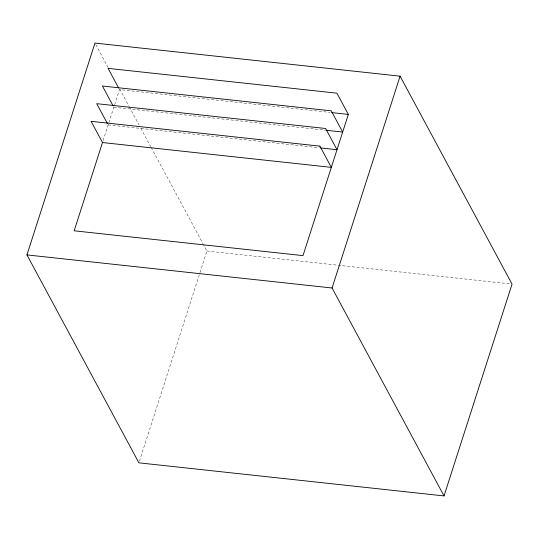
<?xml version="1.0" encoding="UTF-8"?>
<svg xmlns="http://www.w3.org/2000/svg" width="539" height="539" viewBox="0 0 539 539"><rect width="100%" height="100%" fill="white"/><g stroke="black" fill="none" stroke-linecap="round" stroke-linejoin="round"><path stroke-width="0.4" stroke-dasharray="2.69 2.02" d="M103.104 140.639L119.503 89.582L329.969 112.408M139.426 461.236L199.74 273.388M199.996 272.586L206.929 251.006L203.338 244.349M113.83 107.234L325.138 130.148M108.164 124.886L319.465 147.801M206.929 251.006L510.379 283.918M95.76 44.555L108.11 67.496M119.665 88.955L128.828 105.974M129.225 106.715L139.19 125.216M140.78 128.174L150.745 146.669M151.142 147.41L202.94 243.608"/><path stroke-width="0.81" d="M26.95 254.907L94.965 43.08L400.086 76.174L512.05 284.1L444.035 495.927L138.914 462.833L26.95 254.907L332.071 288.001L444.035 495.927M102.592 142.235L74.16 230.8L302.999 255.621L348.342 114.403L336.915 93.18L108.076 68.365L118.715 88.12M332.071 288.001L400.086 76.174M331.64 112.59L348.342 114.403M325.974 130.243L342.676 132.055L331.249 110.832L102.41 86.018L113.042 105.772M320.301 147.895L337.01 149.707L325.583 128.484L96.737 103.67L107.376 123.424M319.917 146.136L91.071 121.322L102.498 142.539L331.337 167.359L319.917 146.136"/></g></svg>
